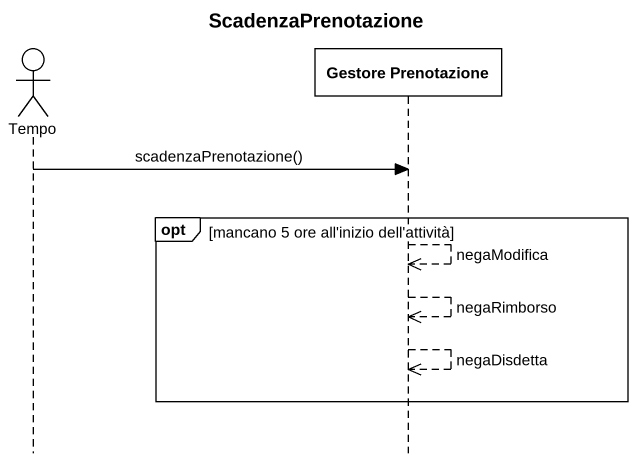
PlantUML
@startuml
title ScadenzaPrenotazione
hide footbox
actor Tempo
participant "Gestore Prenotazione" as Gestore_Prenotazione

Tempo -> Gestore_Prenotazione : scadenzaPrenotazione()
opt mancano 5 ore all'inizio dell'attività
  Gestore_Prenotazione -->> Gestore_Prenotazione : negaModifica
  Gestore_Prenotazione -->> Gestore_Prenotazione : negaRimborso
  Gestore_Prenotazione -->> Gestore_Prenotazione : negaDisdetta
end
@enduml
